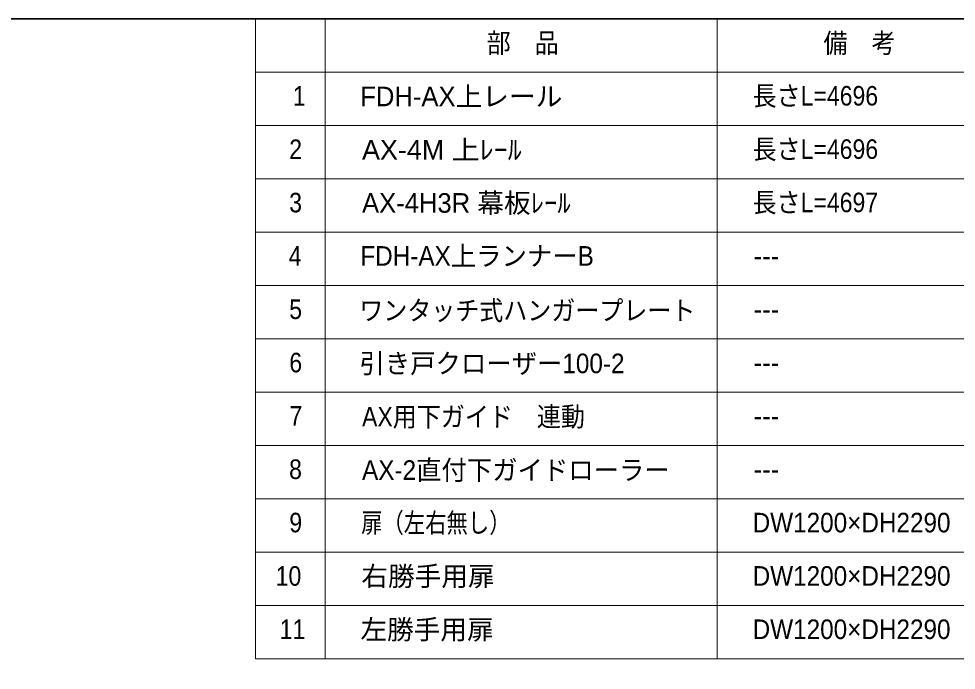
# Model space of a CAD drawing. Units: millimetres, scale not verified. Extents: x -6062 to 6062, y -3045 to 3045.
# Drawn here: x -1297 to 461, y 1548 to 2770 of the extents above; entities that cross this region are included whole.
import ezdxf
from ezdxf.enums import TextEntityAlignment as Align

# ---------------------------------------------------------------- set-up
doc = ezdxf.new("R2010")
doc.units = ezdxf.units.MM
doc.header["$LTSCALE"] = 20
doc.layers.add('0-0_1図面枠', color=7, linetype='Continuous', lineweight=20)
doc.styles.add('ＭＳ Ｐゴシック', font='')
doc.styles.get('ＭＳ Ｐゴシック').set_extended_font_data('MS PGothic')

# ---------------------------------------------------------------- blocks, each defined once
blk = doc.blocks.new('グループ-2')
at = {"layer": '0-0_1図面枠', "lineweight": 35}
blk.add_lwpolyline([(-80000, 55400), (80000, 55400), (80000, -55400), (-80000, -55400)], close=True, dxfattribs=at)
blk = doc.blocks.new('図面枠')
at = {"layer": '0-0_1図面枠'}
blk.add_blockref('グループ-2', (0, 0), dxfattribs=at)
blk = doc.blocks.new('グループ-4')
at = {"layer": '0-0_1図面枠', "lineweight": 15}
for p, q in [((21300, 55400), (21300, 31400)), ((36000, 55400), (36000, 31400)), ((18700, 53400), (80000, 53400)), ((18700, 51400), (80000, 51400)), ((18700, 49400), (80000, 49400)), ((18700, 47400), (80000, 47400)), ((18700, 45400), (80000, 45400)), ((18700, 43400), (80000, 43400)), ((18700, 41400), (80000, 41400)), ((18700, 39400), (80000, 39400)), ((18700, 37400), (80000, 37400)), ((18700, 35400), (80000, 35400)), ((18700, 33400), (80000, 33400))]:
    blk.add_line(p, q, dxfattribs=at)
blk.add_lwpolyline([(18700, 55400), (80000, 55400), (80000, 31400), (18700, 31400)], close=True, dxfattribs=at)

msp = doc.modelspace()

# ---------------------------------------------------------------- block references
at = {"layer": '0-0_1図面枠', "xscale": 0.05, "yscale": 0.05}
for name in ['図面枠', 'グループ-4']:
    msp.add_blockref(name, (-1787.5, 0), dxfattribs=at)

# ---------------------------------------------------------------- texts
at = {"layer": '0-0_1図面枠', "style": 'ＭＳ Ｐゴシック'}
for s, height, width, p in [('部\u3000品', 36.66, 0.9, (-419.29, 2695.27)), ('備\u3000考', 36.66, 0.9, (212.08, 2695.17)), ('1', 36.66, 0.9, (-782.86, 2595.95)), ('長さL=4696', 36.66, 0.9, (79.22, 2596.22)), ('2', 36.66, 0.9, (-789.59, 2496.03)), ('AX-4M 上ﾚｰﾙ', 36.69, 1.05, (-653.08, 2494.97)), ('長さL=4696', 36.66, 0.9, (79.22, 2496.22)), ('3', 36.66, 0.9, (-789.59, 2396.03)), ('長さL=4697', 36.66, 0.9, (79.22, 2396.22)), ('4', 36.66, 0.9, (-790.57, 2296.03)), ('FDH-AX上ランナーB', 36.69, 0.95, (-656.36, 2295.93)), ('5', 36.66, 0.9, (-789.59, 2196.03)), ('ワンタッチ式ハンガープレート', 36.66, 0.9, (-658.25, 2193.73)), ('引き戸クローザー100-2', 36.69, 0.95, (-657.88, 2094.41)), ('6', 36.66, 0.9, (-789.39, 2096.03)), ('7', 36.66, 0.9, (-789.01, 1996.03)), ('AX用下ガイド\u3000連動', 36.69, 0.9, (-653.08, 1994.49)), ('8', 36.66, 0.9, (-789.79, 1896.03)), ('AX-2直付下ガイドローラー', 36.69, 0.95, (-653.08, 1894.41)), ('扉（左右無し）', 36.69, 0.8, (-654.8, 1795.56)), ('9', 36.66, 0.9, (-789.39, 1796.03)), ('DW1200×DH2290', 36.66, 0.95, (79.22, 1795.95)), ('10', 36.66, 0.9, (-814.96, 1695.95)), ('DW1200×DH2290', 36.66, 0.95, (79.22, 1695.95)), ('11', 36.66, 0.9, (-807.45, 1595.95)), ('DW1200×DH2290', 36.66, 0.95, (79.22, 1595.95))]:
    msp.add_text(s, height=height, dxfattribs=dict(at, width=width)).set_placement(p, align=Align.BOTTOM_LEFT)
for s, height, p in [('FDH-AX上レール', 36.69, (-656.36, 2594.97)), ('AX-4H3R 幕板ﾚｰﾙ', 36.69, (-653.08, 2395.27)), ('---', 36.66, (81.15, 2296.03)), ('---', 36.66, (81.15, 2196.03)), ('---', 36.66, (81.15, 2096.03)), ('---', 36.66, (81.15, 1996.03)), ('---', 36.66, (81.15, 1896.03)), ('右勝手用扉', 36.66, (-654.43, 1695.47)), ('左勝手用扉', 36.66, (-656.15, 1595.47))]:
    msp.add_text(s, height=height, dxfattribs=at).set_placement(p, align=Align.BOTTOM_LEFT)

doc.saveas('drawing.dxf')
